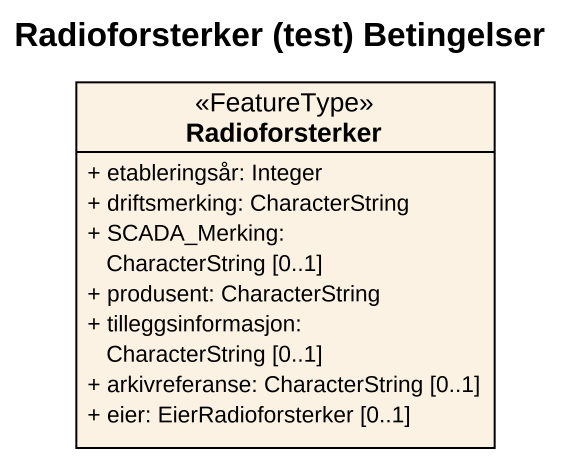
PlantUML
@startuml
title Radioforsterker (test) Betingelser
hide circle
hide empty members
skinparam classAttributeIconSize 0
class Radioforsterker <<FeatureType>> {
  + etableringsår: Integer
  + driftsmerking: CharacterString
  + SCADA_Merking: CharacterString [0..1]
  + produsent: CharacterString
  + tilleggsinformasjon: CharacterString [0..1]
  + arkivreferanse: CharacterString [0..1]
  + eier: EierRadioforsterker [0..1]
}
@enduml
